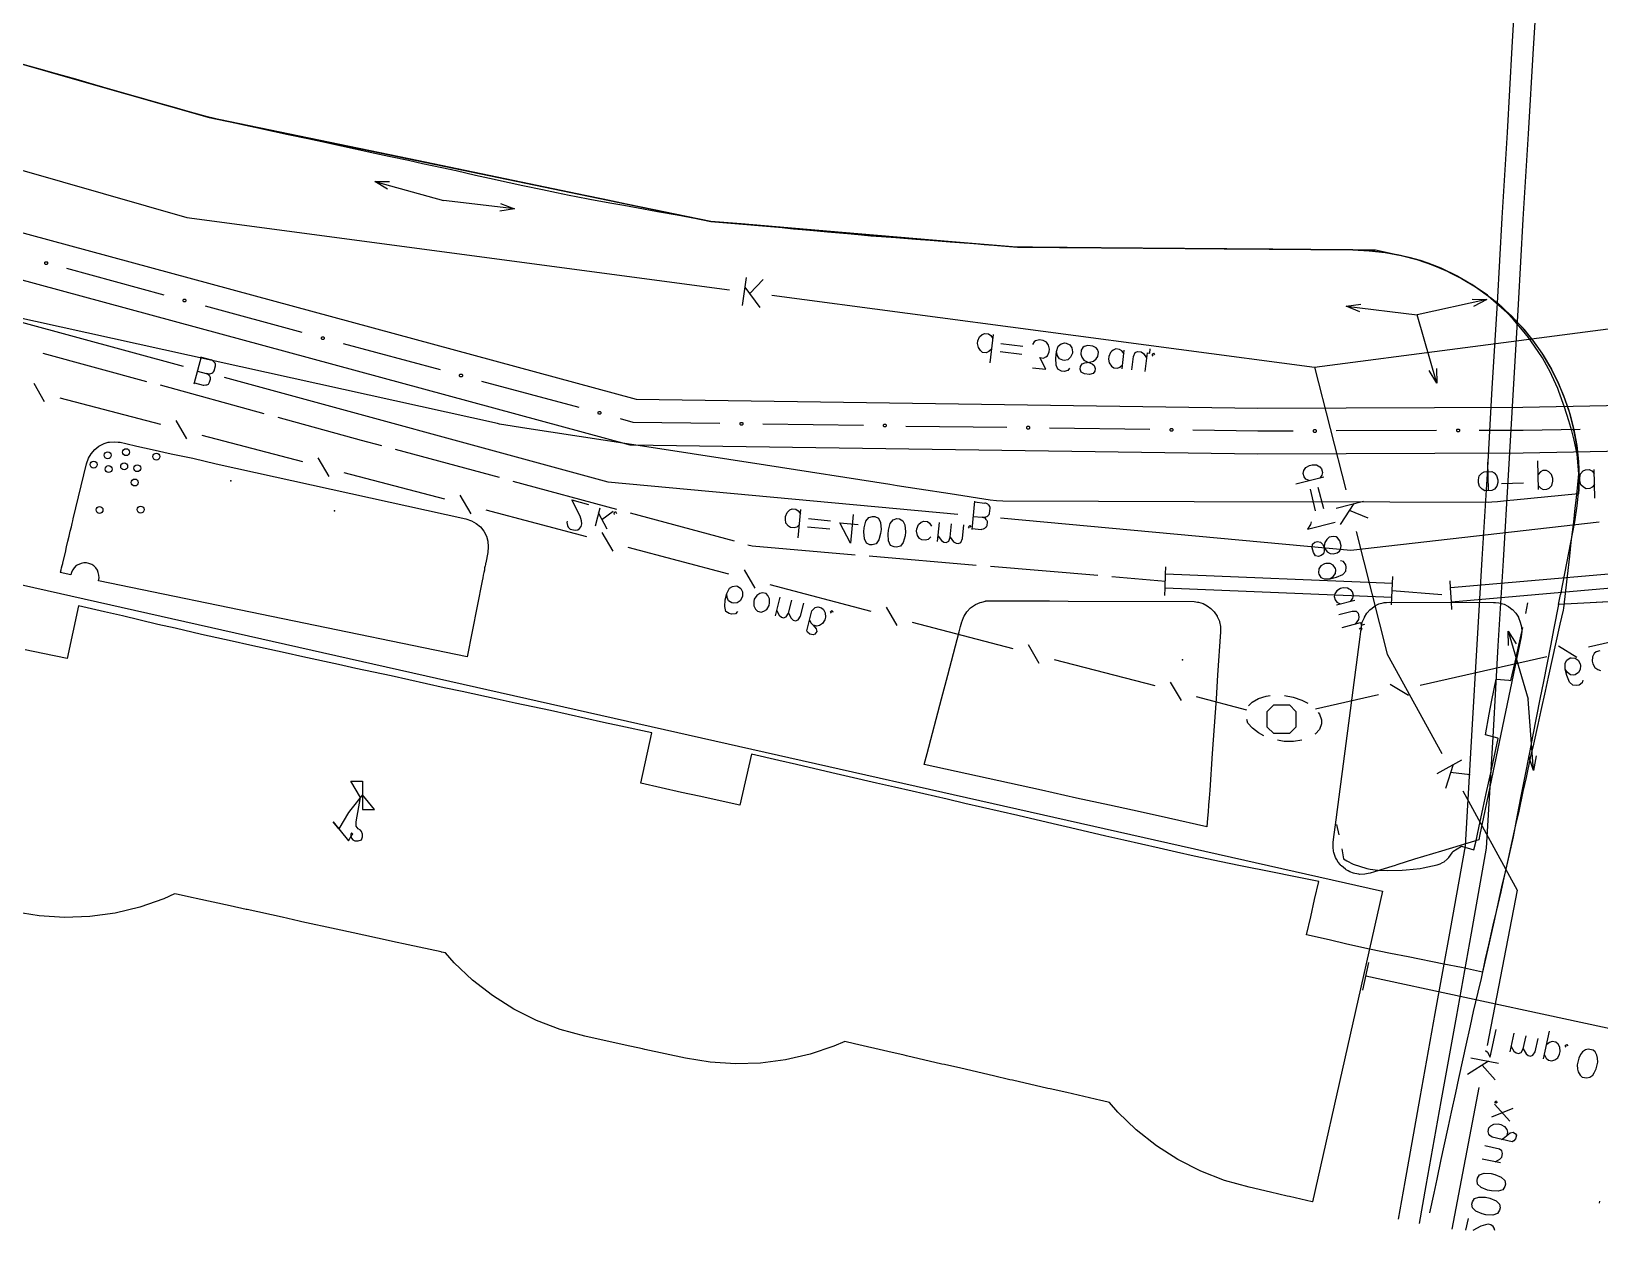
# Model space of a CAD drawing. Header units: metres. Extents: x 120 to 577, y 4 to 268.
# Drawn here: x 348.9 to 439.7, y 143.5 to 212.9 of the extents above; entities that cross this region are included whole.
import ezdxf

# ---------------------------------------------------------------- set-up
doc = ezdxf.new("R2010")
doc.units = ezdxf.units.M
for name, color, linetype in [('BOUNDARY', 7, 'Continuous'), ('BUILDING', 7, 'Continuous'), ('CURB', 7, 'Continuous'), ('ELECTR_CABLE', 7, 'Continuous'), ('ELECTR_CABLE_COMM', 7, 'Continuous'), ('GRASS', 7, 'Continuous'), ('HEAT', 7, 'Continuous'), ('OVERHEAD_POWER_LINE', 7, 'Continuous'), ('ROAD', 7, 'Continuous'), ('SEWER', 7, 'Continuous'), ('WATER_PIPELINE', 7, 'Continuous')]:
    doc.layers.add(name, color=color, linetype=linetype)

# ---------------------------------------------------------------- blocks, each defined once
blk = doc.blocks.new('ЗЛАКИ_ОРНАМЕНТАЛЬНЫЕ')
blk.add_circle((0, 0), 0.2)

msp = doc.modelspace()

# ---------------------------------------------------------------- linework, layer by layer
at = {"layer": 'BOUNDARY'}
msp.add_lwpolyline([(440.256, 179.901), (439.209, 179.848), (437.375, 179.743), (437.095, 178.381), (436.903, 177.351), (436.501, 175.29), (436.292, 174.259), (435.89, 172.199), (435.698, 171.168), (435.419, 169.806), (435.174, 168.548), (434.982, 167.535), (434.738, 166.278), (434.318, 164.409), (434.074, 163.396), (433.62, 161.353), (433.393, 160.322), (432.974, 158.454), (431.751, 158.716), (430.721, 158.908), (428.66, 159.327), (427.647, 159.537), (426.424, 159.781), (425.114, 160.078), (424.084, 160.322), (422.774, 160.619), (423.019, 161.65), (423.246, 162.663), (423.49, 163.693), (421.936, 164.008), (420.905, 164.217), (418.862, 164.636), (417.831, 164.846), (416.277, 165.16), (415.247, 165.405), (414.234, 165.632), (412.19, 166.103), (411.16, 166.33), (409.116, 166.802), (408.103, 167.046), (406.06, 167.518), (405.03, 167.745), (402.986, 168.217), (401.973, 168.461), (399.93, 168.933), (398.917, 169.16), (397.869, 169.404), (396.297, 169.771), (395.284, 169.998), (393.241, 170.47), (392.21, 170.714), (390.639, 171.081), (389.957, 168.129), (387.6, 168.636), (386.587, 168.863), (384.229, 169.387), (384.858, 172.303), (383.076, 172.688), (382.063, 172.915), (380.02, 173.369), (378.989, 173.596), (376.946, 174.032), (375.916, 174.259), (373.872, 174.714), (372.842, 174.923), (370.798, 175.377), (369.768, 175.604), (367.724, 176.041), (366.712, 176.268), (364.651, 176.722), (363.638, 176.949), (361.577, 177.386), (360.564, 177.613), (358.782, 177.997), (357.263, 178.364), (356.25, 178.591), (354.207, 179.08), (353.176, 179.324), (351.657, 179.674), (351.011, 176.617), (349.596, 176.914), (348.565, 177.124)], dxfattribs=at)
at = {"layer": 'BUILDING'}
msp.add_lwpolyline([(313.301, 188.784), (427.182, 163.147), (423.13, 145.148), (423.108, 145.152), (421.798, 145.449), (421.651, 145.483), (420.694, 145.71), (419.458, 145.99), (418.031, 146.389), (416.651, 146.926), (415.33, 147.597), (414.081, 148.395), (412.918, 149.312), (411.85, 150.339), (411.372, 150.901), (410.953, 150.995), (410.861, 151.016), (408.89, 151.471), (407.932, 151.682), (407.787, 151.714), (405.744, 152.186), (405.597, 152.221), (404.657, 152.447), (402.76, 152.885), (401.802, 153.096), (401.657, 153.129), (399.613, 153.601), (399.467, 153.635), (398.527, 153.862), (396.603, 154.306), (396.033, 154.434), (395.406, 154.154), (394.024, 153.691), (392.603, 153.364), (391.157, 153.177), (389.7, 153.131), (388.245, 153.227), (386.807, 153.464), (384.449, 153.97), (384.319, 153.999), (383.319, 154.223), (380.975, 154.744), (379.561, 155.132), (378.192, 155.655), (376.88, 156.31), (375.639, 157.09), (374.479, 157.987), (373.413, 158.994), (372.92, 159.56), (372.688, 159.611), (372.662, 159.617), (370.75, 160.041), (369.852, 160.224), (369.588, 160.28), (367.558, 160.731), (366.587, 160.945), (364.59, 161.372), (364.444, 161.404), (363.457, 161.625), (361.423, 162.073), (361.37, 162.085), (360.443, 162.293), (358.468, 162.711), (358.296, 162.749), (357.342, 162.963), (357.23, 162.987), (356.597, 162.696), (355.207, 162.216), (353.776, 161.874), (352.319, 161.674), (350.85, 161.618), (349.382, 161.706), (347.929, 161.937)], dxfattribs=at)
msp.add_lwpolyline([(367.986, 168.566), (367.428, 169.509), (368.109, 169.509), (368.109, 167.867), (368.807, 167.867), (368.109, 168.723), (368.109, 168.723), (367.428, 167.867), (367.305, 167.693), (366.729, 166.75), (366.415, 167.151), (367.305, 166.051), (367.48, 166.365), (367.55, 166.435), (367.55, 166.435), (367.48, 166.522), (367.48, 166.522), (367.428, 166.435), (367.428, 166.435), (367.428, 166.365), (367.428, 166.365), (367.48, 166.208), (367.48, 166.208), (367.55, 166.121), (367.55, 166.121), (367.672, 166.051), (367.672, 166.051), (367.864, 166.051), (367.864, 166.051), (368.056, 166.121), (368.056, 166.121), (368.109, 166.278), (368.109, 166.278), (368.109, 166.435), (368.109, 166.435), (368.056, 166.592), (368.056, 166.592), (367.986, 166.68), (367.986, 166.68), (367.864, 166.75), (367.864, 166.75), (367.742, 166.907), (367.742, 166.907), (367.742, 167.151)], close=True, dxfattribs=at)
at = {"layer": 'CURB'}
for points in [[(429.917, 144.517), (430.162, 145.652), (430.336, 146.455), (430.581, 147.59), (430.756, 148.394), (431, 149.529), (431.175, 150.332), (431.419, 151.468), (431.594, 152.289), (431.838, 153.424), (432.013, 154.227), (432.275, 155.345), (432.45, 156.166), (432.712, 157.284), (432.904, 158.087), (433.148, 159.222), (433.34, 160.026), (433.585, 161.161), (433.777, 161.964), (434.039, 163.099), (434.214, 163.903), (434.476, 165.038), (434.65, 165.841), (434.895, 166.977), (435.087, 167.78), (435.331, 168.915), (435.506, 169.719), (435.75, 170.854), (435.943, 171.657), (436.187, 172.792), (436.362, 173.596), (436.606, 174.731), (436.798, 175.534), (437.043, 176.67), (437.218, 177.473), (437.462, 178.608), (437.654, 179.412), (437.672, 179.534), (437.672, 179.534), (437.794, 180.564), (437.881, 181.385), (438.021, 182.538), (438.108, 183.359), (438.248, 184.511), (438.335, 185.332), (438.388, 185.769), (438.388, 185.769), (438.475, 186.485), (438.545, 187.306), (438.458, 188.458), (438.283, 189.262), (438.143, 189.803), (438.143, 189.803), (437.969, 190.38), (437.724, 191.166), (437.392, 192.074), (437.392, 192.074), (437.322, 192.248), (436.973, 192.999), (436.903, 193.174), (436.903, 193.174), (436.432, 194.03), (435.978, 194.711), (435.628, 195.217), (435.628, 195.217), (435.279, 195.637), (434.738, 196.265), (434.371, 196.65), (434.371, 196.65), (433.917, 197.069), (433.288, 197.61), (432.537, 198.152), (432.537, 198.152), (432.345, 198.274), (431.629, 198.693), (431.524, 198.763), (431.524, 198.763), (430.581, 199.217), (429.812, 199.514), (429.376, 199.671), (429.376, 199.671), (428.712, 199.846), (427.909, 200.02), (426.773, 200.265), (425.953, 200.265), (424.782, 200.282), (423.962, 200.282), (422.791, 200.3), (421.971, 200.3), (420.818, 200.317), (419.997, 200.317), (418.827, 200.335), (418.006, 200.335), (416.836, 200.352), (416.015, 200.352), (414.862, 200.37), (414.024, 200.37), (412.871, 200.387), (412.051, 200.387), (410.88, 200.404), (410.06, 200.404), (408.907, 200.422), (408.069, 200.422), (406.916, 200.439), (406.095, 200.439), (405.99, 200.439), (405.99, 200.439), (404.942, 200.527), (404.104, 200.579), (403.545, 200.632), (403.545, 200.632), (402.951, 200.666), (402.13, 200.736), (400.978, 200.824), (400.157, 200.894), (398.987, 200.981), (398.166, 201.033), (397.555, 201.086), (397.555, 201.086), (397.013, 201.138), (396.192, 201.208), (395.04, 201.313), (394.219, 201.383), (393.573, 201.452), (393.573, 201.452), (393.066, 201.487), (392.245, 201.575), (391.093, 201.679), (390.254, 201.749), (389.102, 201.854), (388.281, 201.924), (387.146, 202.134), (386.325, 202.291), (385.189, 202.483), (384.386, 202.64), (383.233, 202.85), (382.43, 202.989), (381.277, 203.199), (380.474, 203.356), (380.072, 203.426), (380.072, 203.426), (379.339, 203.583), (378.535, 203.758), (377.4, 204.002), (376.597, 204.177), (375.461, 204.421), (374.658, 204.596), (373.523, 204.858), (372.702, 205.033), (371.584, 205.277), (370.763, 205.452), (369.628, 205.696), (368.825, 205.871), (367.69, 206.116), (366.886, 206.29), (365.751, 206.535), (364.948, 206.709), (363.812, 206.954), (363.009, 207.128), (361.874, 207.373), (361.07, 207.548), (359.935, 207.792), (359.132, 207.984), (358.014, 208.299), (357.228, 208.526), (356.11, 208.84), (355.307, 209.067), (354.189, 209.381), (353.403, 209.609), (352.286, 209.94), (351.5, 210.167), (350.382, 210.482), (349.578, 210.709), (348.461, 211.023)], [(435.471, 179.22), (435.593, 179.831)], [(424.817, 165.597), (424.922, 165.02), (424.922, 165.02), (425.114, 164.898), (425.114, 164.898), (425.481, 164.706), (426.267, 164.444), (426.459, 164.409), (426.459, 164.409), (426.913, 164.357), (426.913, 164.357), (427.49, 164.339), (428.31, 164.357), (428.537, 164.374), (428.537, 164.374), (429.358, 164.462), (429.358, 164.462), (429.533, 164.497), (430.336, 164.671), (430.511, 164.724), (430.511, 164.724), (430.651, 164.793), (430.651, 164.793), (430.738, 164.846), (430.738, 164.846), (430.913, 164.986), (430.913, 164.986), (431.017, 165.09), (431.017, 165.09), (431.21, 165.352), (431.21, 165.352), (431.245, 165.44), (431.751, 165.737), (432.467, 165.527), (432.467, 165.527), (432.572, 165.981), (432.747, 166.802), (433.008, 167.99), (433.183, 168.793), (433.445, 169.998), (433.62, 170.801), (433.882, 171.989), (433.882, 171.989), (433.864, 172.006), (433.131, 172.199), (433.358, 173.386), (433.515, 174.207), (433.759, 175.412), (434.493, 175.36), (434.615, 175.342), (434.615, 175.342), (434.86, 176.408), (435.034, 177.211), (435.296, 178.416)], [(424.521, 166.994), (424.643, 166.4)], [(439.75, 145.18), (439.725, 145.063)]]:
    msp.add_lwpolyline(points, dxfattribs=at)
at = {"layer": 'ELECTR_CABLE'}
for points in [[(428.097, 144.138), (428.485, 146.298), (429.358, 151.188), (430.232, 156.061), (431.105, 160.916), (431.978, 165.771), (432.362, 172.478), (432.659, 177.421), (432.956, 182.363), (433.253, 187.306), (433.532, 192.266), (433.829, 197.191), (434.109, 202.134), (434.406, 207.076), (434.685, 212.019), (434.982, 216.961), (435.261, 221.886), (435.296, 225.135), (435.314, 230.077), (435.331, 235.02), (435.349, 239.98), (435.353, 240.614)], [(429.315, 143.897), (429.708, 146.088), (430.581, 150.961), (431.454, 155.834), (432.327, 160.707), (433.201, 165.632), (433.602, 172.408), (433.882, 177.351), (434.179, 182.293), (434.476, 187.236), (434.755, 192.196), (435.052, 197.121), (435.331, 202.064), (435.628, 207.006), (435.925, 211.949), (436.222, 216.891), (436.501, 221.851), (436.536, 225.117), (436.536, 230.077), (436.571, 235.02), (436.589, 239.98), (436.593, 240.505)], [(349.596, 194.309), (355.604, 192.668)], [(356.39, 192.458), (362.398, 190.799)], [(363.201, 190.589), (368.039, 189.262), (368.039, 189.262), (369.209, 188.947)], [(369.995, 188.738), (376.02, 187.114)], [(376.806, 186.887), (382.814, 185.262)], [(379.967, 184.564), (379.95, 184.494), (379.95, 184.494), (379.985, 184.319), (379.985, 184.319), (380.02, 184.232), (380.02, 184.232), (380.142, 184.11), (380.142, 184.11), (380.422, 184.04), (380.422, 184.04), (380.579, 184.075), (380.579, 184.075), (380.666, 184.145), (380.666, 184.145), (380.771, 184.267), (380.771, 184.267), (380.806, 184.424), (380.806, 184.424), (380.788, 184.599), (380.788, 184.599), (380.718, 184.861), (380.718, 184.861), (380.229, 185.804), (380.229, 185.804), (381.19, 185.542)], [(381.592, 184.302), (381.871, 185.35)], [(382.273, 184.11), (381.784, 185.053)], [(381.976, 184.669), (382.622, 185.158)], [(382.709, 184.965), (382.674, 185.053), (382.674, 185.053), (382.762, 185.123), (382.762, 185.123), (382.814, 185.018)], [(383.618, 185.053), (389.626, 183.429)], [(390.429, 183.202), (390.673, 183.149), (390.673, 183.149), (396.629, 182.625)], [(397.45, 182.555), (403.65, 182.031)], [(404.471, 181.961), (410.688, 181.438)], [(414.565, 180.267), (414.583, 180.687), (414.583, 180.687), (414.618, 181.507), (414.618, 181.507), (414.635, 181.927)], [(450.962, 182.538), (444.955, 181.909), (444.955, 181.909), (431.122, 180.704)], [(451.05, 181.717), (445.042, 181.088), (445.042, 181.088), (431.175, 179.883)], [(411.509, 181.368), (414.6, 181.088)], [(427.752, 180.966), (414.618, 181.507)], [(427.699, 179.726), (427.717, 180.145), (427.717, 180.145), (427.752, 180.966), (427.752, 180.966), (427.769, 181.368)], [(431.192, 179.464), (431.175, 179.883), (431.175, 179.883), (431.122, 180.704), (431.122, 180.704), (431.087, 181.106)], [(427.717, 180.145), (414.583, 180.687)], [(427.734, 180.547), (430.616, 180.32)]]:
    msp.add_lwpolyline(points, dxfattribs=at)
at = {"layer": 'ELECTR_CABLE_COMM'}
for points in [[(349.072, 192.563), (349.683, 191.497)], [(350.574, 191.724), (356.407, 190.187)], [(357.298, 190.397), (357.909, 189.332)], [(358.8, 189.559), (364.633, 188.022)], [(365.524, 188.231), (366.153, 187.166)], [(367.026, 187.393), (372.859, 185.856)], [(373.75, 186.083), (374.379, 185)], [(375.252, 185.227), (381.085, 183.691)], [(381.976, 183.918), (382.605, 182.835)], [(383.478, 183.062), (389.311, 181.525)], [(390.202, 181.752), (390.831, 180.687)], [(389.818, 179.342), (389.713, 179.202), (389.713, 179.202), (389.486, 179.185), (389.486, 179.185), (389.346, 179.22), (389.346, 179.22), (389.154, 179.342), (389.154, 179.342), (389.084, 179.621), (389.084, 179.621), (389.119, 180.005), (389.119, 180.005), (389.206, 180.39), (389.206, 180.39), (389.364, 180.687), (389.364, 180.687), (389.538, 180.791), (389.538, 180.791), (389.748, 180.826), (389.748, 180.826), (389.818, 180.809), (389.818, 180.809), (390.01, 180.669), (390.01, 180.669), (390.115, 180.477), (390.115, 180.477), (390.115, 180.232), (390.115, 180.232), (390.097, 180.163), (390.097, 180.163), (389.975, 179.953), (389.975, 179.953), (389.8, 179.831), (389.8, 179.831), (389.573, 179.813), (389.573, 179.813), (389.503, 179.831), (389.503, 179.831), (389.311, 179.953), (389.311, 179.953), (389.224, 180.145), (389.224, 180.145), (389.206, 180.39)], [(391.704, 180.896), (397.537, 179.359)], [(390.988, 179.359), (391.197, 179.307), (391.197, 179.307), (391.355, 179.359), (391.355, 179.359), (391.529, 179.464), (391.529, 179.464), (391.651, 179.691), (391.651, 179.691), (391.686, 179.831), (391.686, 179.831), (391.686, 180.075), (391.686, 180.075), (391.582, 180.267), (391.582, 180.267), (391.477, 180.372), (391.477, 180.372), (391.267, 180.425), (391.267, 180.425), (391.11, 180.39), (391.11, 180.39), (390.935, 180.267), (390.935, 180.267), (390.796, 180.058), (390.796, 180.058), (390.761, 179.918), (390.761, 179.918), (390.778, 179.674), (390.778, 179.674), (390.866, 179.481), (390.866, 179.481), (390.988, 179.359)], [(392.018, 179.097), (392.298, 180.163)], [(392.088, 179.412), (392.245, 179.132), (392.245, 179.132), (392.368, 179.01), (392.368, 179.01), (392.49, 178.975), (392.49, 178.975), (392.647, 179.027), (392.647, 179.027), (392.787, 179.237), (392.787, 179.237), (392.979, 179.988)], [(392.787, 179.237), (392.926, 178.958), (392.926, 178.958), (393.049, 178.835), (393.049, 178.835), (393.188, 178.8), (393.188, 178.8), (393.346, 178.853), (393.346, 178.853), (393.468, 179.062), (393.468, 179.062), (393.66, 179.813)], [(393.992, 178.835), (394.097, 178.661), (394.097, 178.661), (394.201, 178.538), (394.201, 178.538), (394.376, 178.329), (394.376, 178.329), (394.411, 178.172), (394.411, 178.172), (394.306, 178.032), (394.306, 178.032), (394.201, 177.979), (394.201, 177.979), (394.009, 178.032), (394.009, 178.032), (393.887, 178.137), (393.887, 178.137), (393.835, 178.224), (393.835, 178.224), (394.132, 179.377), (394.132, 179.377), (394.236, 179.499), (394.236, 179.499), (394.324, 179.569), (394.324, 179.569), (394.481, 179.604), (394.481, 179.604), (394.69, 179.551), (394.69, 179.551), (394.813, 179.447), (394.813, 179.447), (394.9, 179.254), (394.9, 179.254), (394.917, 179.01), (394.917, 179.01), (394.883, 178.853), (394.883, 178.853), (394.743, 178.643), (394.743, 178.643), (394.568, 178.521), (394.568, 178.521), (394.411, 178.486), (394.411, 178.486), (394.201, 178.538)], [(395.267, 179.237), (395.214, 179.342), (395.214, 179.342), (395.302, 179.394), (395.302, 179.394), (395.354, 179.307)], [(398.428, 179.586), (399.057, 178.521)], [(439.104, 177.298), (445.216, 178.678), (445.216, 178.678), (446.422, 178.958)], [(399.93, 178.73), (405.763, 177.194)], [(406.654, 177.421), (407.283, 176.355)], [(437.375, 177.351), (438.423, 176.687)], [(408.156, 176.565), (413.989, 175.045)], [(429.358, 175.08), (436.694, 176.739)], [(438.772, 175.36), (438.737, 175.203), (438.737, 175.203), (438.562, 175.063), (438.562, 175.063), (438.423, 175.045), (438.423, 175.045), (438.196, 175.063), (438.196, 175.063), (438.003, 175.255), (438.003, 175.255), (437.846, 175.622), (437.846, 175.622), (437.759, 176.006), (437.759, 176.006), (437.759, 176.338), (437.759, 176.338), (437.846, 176.512), (437.846, 176.512), (438.038, 176.652), (438.038, 176.652), (438.108, 176.652), (438.108, 176.652), (438.335, 176.635), (438.335, 176.635), (438.51, 176.512), (438.51, 176.512), (438.632, 176.303), (438.632, 176.303), (438.65, 176.216), (438.65, 176.216), (438.632, 175.971), (438.632, 175.971), (438.527, 175.796), (438.527, 175.796), (438.335, 175.674), (438.335, 175.674), (438.265, 175.657), (438.265, 175.657), (438.056, 175.674), (438.056, 175.674), (437.881, 175.796), (437.881, 175.796), (437.759, 176.006)], [(439.767, 177.054), (439.558, 177.001), (439.558, 177.001), (439.436, 176.897), (439.436, 176.897), (439.331, 176.705), (439.331, 176.705), (439.313, 176.46), (439.313, 176.46), (439.348, 176.303), (439.348, 176.303), (439.47, 176.093), (439.47, 176.093), (439.645, 175.971), (439.645, 175.971), (439.802, 175.919)], [(414.88, 175.255), (415.509, 174.19)], [(416.382, 174.417), (419.299, 173.648)], [(419.421, 173.875), (419.63, 174.085), (419.63, 174.085), (419.997, 174.294), (419.997, 174.294), (420.434, 174.434), (420.434, 174.434), (420.678, 174.469)], [(421.499, 174.469), (422.006, 174.382), (422.006, 174.382), (422.512, 174.207), (422.512, 174.207), (422.844, 174.032)], [(423.298, 173.701), (426.948, 174.539)], [(427.629, 175.133), (428.677, 174.487)], [(422.163, 173.098), (422.163, 172.64), (421.791, 172.268), (421.333, 172.268), (421.333, 172.268), (420.875, 172.268), (420.504, 172.64), (420.504, 173.098), (420.504, 173.098), (420.504, 173.556), (420.875, 173.928), (421.333, 173.928), (421.333, 173.928), (421.791, 173.928), (422.163, 173.556), (422.163, 173.098)], [(423.455, 173.491), (423.525, 173.386), (423.525, 173.386), (423.647, 173.072), (423.647, 173.072), (423.647, 172.827)], [(420.311, 172.146), (419.997, 172.303), (419.997, 172.303), (419.648, 172.583), (419.648, 172.583), (419.386, 172.88), (419.386, 172.88), (419.316, 173.089)], [(423.647, 172.827), (423.525, 172.513), (423.525, 172.513), (423.298, 172.251), (423.298, 172.251), (423.263, 172.234)], [(421.097, 171.902), (421.482, 171.832), (421.482, 171.832), (422.023, 171.832), (422.023, 171.832), (422.512, 171.902)], [(426.04, 157.406), (426.389, 159.013)], [(443.418, 154.507), (426.215, 158.209)], [(433.131, 153.913), (433.253, 153.808), (433.253, 153.808), (433.41, 153.529), (433.41, 153.529), (433.759, 155.135)], [(434.563, 153.843), (434.807, 154.908)], [(434.633, 154.14), (434.79, 153.878), (434.79, 153.878), (434.912, 153.773), (434.912, 153.773), (435.052, 153.738), (435.052, 153.738), (435.209, 153.791), (435.209, 153.791), (435.331, 154), (435.331, 154), (435.489, 154.769)], [(435.331, 154), (435.489, 153.721), (435.489, 153.721), (435.611, 153.616), (435.611, 153.616), (435.75, 153.581), (435.75, 153.581), (435.89, 153.633), (435.89, 153.633), (436.012, 153.843), (436.012, 153.843), (436.187, 154.611)], [(436.501, 153.424), (436.851, 155.031)], [(436.554, 153.651), (436.659, 153.476), (436.659, 153.476), (436.781, 153.354), (436.781, 153.354), (436.991, 153.319), (436.991, 153.319), (437.148, 153.371), (437.148, 153.371), (437.322, 153.494), (437.322, 153.494), (437.427, 153.703), (437.427, 153.703), (437.462, 153.86), (437.462, 153.86), (437.445, 154.105), (437.445, 154.105), (437.34, 154.28), (437.34, 154.28), (437.218, 154.402), (437.218, 154.402), (437.008, 154.437), (437.008, 154.437), (436.851, 154.384), (436.851, 154.384), (436.694, 154.262)], [(437.811, 154.105), (437.759, 154.192), (437.759, 154.192), (437.846, 154.262), (437.846, 154.262), (437.899, 154.175)], [(438.737, 152.376), (439.016, 152.323), (439.016, 152.323), (439.174, 152.358), (439.174, 152.358), (439.348, 152.481), (439.348, 152.481), (439.436, 152.62), (439.436, 152.62), (439.558, 152.847), (439.558, 152.847), (439.645, 153.232), (439.645, 153.232), (439.628, 153.476), (439.628, 153.476), (439.593, 153.633), (439.593, 153.633), (439.488, 153.825), (439.488, 153.825), (439.366, 153.93), (439.366, 153.93), (439.086, 153.983), (439.086, 153.983), (438.929, 153.948), (438.929, 153.948), (438.754, 153.825), (438.754, 153.825), (438.65, 153.686), (438.65, 153.686), (438.545, 153.459), (438.545, 153.459), (438.458, 153.074), (438.458, 153.074), (438.475, 152.83), (438.475, 152.83), (438.51, 152.673), (438.51, 152.673), (438.615, 152.481), (438.615, 152.481), (438.737, 152.376)]]:
    msp.add_lwpolyline(points, dxfattribs=at)
at = {"layer": 'GRASS'}
msp.add_lwpolyline([(345.562, 211.844), (352.111, 209.975), (359.219, 207.949), (380.177, 203.601), (388.281, 201.924), (403.283, 200.666), (406.043, 200.439), (425.464, 200.282), (426.407, 200.23), (427.332, 200.125), (428.258, 199.95), (429.166, 199.723), (430.057, 199.409), (430.913, 199.042), (431.751, 198.623), (432.554, 198.152), (433.323, 197.61), (434.039, 197.016), (434.72, 196.37), (435.366, 195.689), (435.943, 194.955), (436.484, 194.187), (436.956, 193.384), (437.375, 192.545), (437.724, 191.672), (438.021, 190.781), (438.265, 189.873), (438.423, 188.947), (438.527, 188.022), (438.562, 187.079), (438.545, 186.694), (438.545, 186.625), (438.545, 186.433), (438.527, 186.153), (434.79, 185.786), (434.336, 185.751), (434.179, 185.734), (433.829, 185.699), (433.498, 185.664), (433.323, 185.647), (427.594, 185.664), (416.277, 185.699), (405.187, 185.734), (404.82, 185.751), (404.453, 185.786), (402.13, 186.153), (400.349, 186.433), (399.074, 186.625), (398.637, 186.694), (391.442, 187.812), (385.085, 188.79), (377.627, 189.943), (376.038, 190.187), (375.933, 190.222), (341.719, 197.785)], dxfattribs=at)
for points in [[(352.844, 181.438), (352.809, 181.595), (352.757, 181.734), (352.67, 181.874), (352.547, 181.979), (352.425, 182.066), (352.268, 182.119), (352.128, 182.154), (351.971, 182.154), (351.814, 182.119), (351.674, 182.066), (351.534, 181.996), (351.412, 181.874), (351.325, 181.752), (351.255, 181.612), (351.255, 181.595), (351.22, 181.472), (350.609, 181.595), (350.626, 181.612), (350.661, 181.752), (350.679, 181.874), (350.714, 181.996), (350.731, 182.066), (350.749, 182.119), (350.749, 182.154), (350.906, 182.765), (350.976, 183.079), (351.045, 183.411), (351.115, 183.708), (351.185, 183.987), (351.255, 184.249), (351.29, 184.442), (351.342, 184.599), (351.36, 184.703), (352.128, 187.9), (352.233, 188.214), (352.39, 188.476), (352.6, 188.72), (352.844, 188.913), (353.141, 189.07), (353.386, 189.14), (353.456, 189.14), (353.77, 189.175), (353.962, 189.14), (354.084, 189.14), (354.399, 189.07), (355.045, 188.913), (355.936, 188.72), (357.019, 188.476), (358.276, 188.214), (359.638, 187.9), (374.099, 184.703), (374.414, 184.599), (374.693, 184.442), (374.938, 184.249), (375.13, 183.987), (375.287, 183.708), (375.374, 183.411), (375.392, 183.079), (375.374, 182.765), (375.252, 182.154), (375.234, 182.119), (375.234, 182.066), (375.217, 181.979), (375.182, 181.874), (375.165, 181.734), (375.13, 181.595), (375.095, 181.438), (375.077, 181.28), (375.042, 181.123), (374.169, 176.722), (352.827, 181.123), (352.862, 181.28)], [(401.641, 174.277), (402.008, 175.657), (402.654, 178.154), (402.742, 178.468), (402.812, 178.748), (402.829, 178.783), (402.934, 179.045), (402.951, 179.062), (403.108, 179.324), (403.318, 179.551), (403.597, 179.743), (403.877, 179.866), (403.964, 179.883), (404.191, 179.936), (404.191, 179.953), (407.894, 179.953), (408.977, 179.936), (416.26, 179.918), (416.469, 179.883), (416.522, 179.883), (416.784, 179.796), (417.028, 179.674), (417.238, 179.516), (417.43, 179.324), (417.604, 179.062), (417.604, 179.045), (417.727, 178.783), (417.727, 178.748), (417.797, 178.468), (417.797, 178.154), (417.622, 175.657), (417.535, 174.277), (417.308, 171.116), (417.168, 168.985), (417.133, 168.531), (417.098, 168.112), (417.08, 167.728), (417.046, 167.361), (417.011, 166.872), (414.775, 167.361), (413.151, 167.728), (411.369, 168.112), (409.448, 168.531), (407.422, 168.985), (400.628, 170.47), (400.803, 171.116)], [(424.8, 164.601), (424.765, 164.636), (424.748, 164.671), (424.608, 164.828), (424.521, 164.986), (424.451, 165.09), (424.363, 165.387), (424.346, 165.457), (424.311, 165.684), (424.328, 165.981), (424.381, 166.418), (424.52, 167.411), (424.521, 167.431), (425.883, 177.875), (425.918, 178.172), (425.953, 178.451), (426.005, 178.73), (426.127, 178.992), (426.127, 179.01), (426.267, 179.237), (426.284, 179.254), (426.459, 179.447), (426.477, 179.464), (426.686, 179.621), (426.721, 179.639), (426.931, 179.761), (426.966, 179.778), (427.21, 179.848), (427.28, 179.866), (427.402, 179.866), (427.594, 179.883), (433.602, 179.866), (433.725, 179.866), (433.917, 179.848), (434.144, 179.778), (434.214, 179.761), (434.441, 179.639), (434.476, 179.621), (434.685, 179.464), (434.703, 179.447), (434.877, 179.254), (434.895, 179.237), (435.052, 179.01), (435.052, 178.992), (435.157, 178.73), (435.227, 178.451), (435.244, 178.172), (435.209, 177.875), (433.026, 167.431), (432.816, 166.418), (432.764, 166.121), (430.598, 165.457), (429.026, 164.986), (428.013, 164.671), (427.909, 164.636), (427.088, 164.374), (426.913, 164.322), (426.896, 164.322), (426.704, 164.269), (426.459, 164.182), (426.337, 164.165), (426.162, 164.13), (425.865, 164.112), (425.813, 164.13), (425.568, 164.165), (425.499, 164.182), (425.289, 164.269), (425.184, 164.322), (425.079, 164.374), (425.027, 164.409)]]:
    msp.add_lwpolyline(points, close=True, dxfattribs=at)
at = {"layer": 'HEAT'}
for points in [[(330.07, 206.255), (383.949, 191.637), (383.949, 191.637), (419.962, 191.113), (419.962, 191.113), (435.296, 191.166), (435.296, 191.166), (451.766, 191.497), (451.766, 191.497), (460.952, 191.689), (460.952, 191.689), (478.033, 197.278), (478.033, 197.278), (489.612, 165.946)], [(329.441, 203.688), (383.583, 189), (383.583, 189), (419.962, 188.476), (419.962, 188.476), (435.331, 188.528), (435.331, 188.528), (451.818, 188.86), (451.818, 188.86), (461.407, 189.052), (461.407, 189.052), (476.426, 193.977), (476.426, 193.977), (487.255, 164.706)], [(349.875, 199.522), (349.875, 199.479), (349.84, 199.444), (349.797, 199.444), (349.797, 199.444), (349.753, 199.444), (349.718, 199.479), (349.718, 199.522), (349.718, 199.522), (349.718, 199.566), (349.753, 199.601), (349.797, 199.601), (349.797, 199.601), (349.84, 199.601), (349.875, 199.566), (349.875, 199.522)], [(350.976, 199.217), (356.599, 197.68)], [(357.874, 197.357), (357.874, 197.313), (357.839, 197.278), (357.796, 197.278), (357.796, 197.278), (357.752, 197.278), (357.717, 197.313), (357.717, 197.357), (357.717, 197.357), (357.717, 197.4), (357.752, 197.435), (357.796, 197.435), (357.796, 197.435), (357.839, 197.435), (357.874, 197.4), (357.874, 197.357)], [(358.992, 197.034), (364.598, 195.514)], [(365.891, 195.174), (365.891, 195.13), (365.855, 195.095), (365.812, 195.095), (365.812, 195.095), (365.769, 195.095), (365.733, 195.13), (365.733, 195.174), (365.733, 195.174), (365.733, 195.217), (365.769, 195.252), (365.812, 195.252), (365.812, 195.252), (365.855, 195.252), (365.891, 195.217), (365.891, 195.174)], [(366.991, 194.868), (372.615, 193.349)], [(373.89, 193.008), (373.89, 192.965), (373.854, 192.929), (373.811, 192.929), (373.811, 192.929), (373.768, 192.929), (373.732, 192.965), (373.732, 193.008), (373.732, 193.008), (373.732, 193.051), (373.768, 193.087), (373.811, 193.087), (373.811, 193.087), (373.854, 193.087), (373.89, 193.051), (373.89, 193.008)], [(375.007, 192.685), (380.631, 191.166)], [(381.906, 190.842), (381.906, 190.799), (381.871, 190.764), (381.827, 190.764), (381.827, 190.764), (381.784, 190.764), (381.749, 190.799), (381.749, 190.842), (381.749, 190.842), (381.749, 190.886), (381.784, 190.921), (381.827, 190.921), (381.827, 190.921), (381.871, 190.921), (381.906, 190.886), (381.906, 190.842)], [(383.024, 190.519), (383.757, 190.31), (383.757, 190.31), (388.805, 190.24)], [(390.132, 190.214), (390.132, 190.17), (390.097, 190.135), (390.053, 190.135), (390.053, 190.135), (390.01, 190.135), (389.975, 190.17), (389.975, 190.214), (389.975, 190.214), (389.975, 190.257), (390.01, 190.292), (390.053, 190.292), (390.053, 190.292), (390.097, 190.292), (390.132, 190.257), (390.132, 190.214)], [(391.285, 190.205), (397.118, 190.135)], [(398.428, 190.109), (398.428, 190.065), (398.393, 190.03), (398.349, 190.03), (398.349, 190.03), (398.306, 190.03), (398.271, 190.065), (398.271, 190.109), (398.271, 190.109), (398.271, 190.152), (398.306, 190.187), (398.349, 190.187), (398.349, 190.187), (398.393, 190.187), (398.428, 190.152), (398.428, 190.109)], [(399.581, 190.083), (405.414, 190.013)], [(406.741, 189.987), (406.741, 189.943), (406.706, 189.908), (406.663, 189.908), (406.663, 189.908), (406.619, 189.908), (406.584, 189.943), (406.584, 189.987), (406.584, 189.987), (406.584, 190.03), (406.619, 190.065), (406.663, 190.065), (406.663, 190.065), (406.706, 190.065), (406.741, 190.03), (406.741, 189.987)], [(407.894, 189.978), (413.71, 189.891)], [(415.037, 189.864), (415.037, 189.821), (415.002, 189.786), (414.958, 189.786), (414.958, 189.786), (414.915, 189.786), (414.88, 189.821), (414.88, 189.864), (414.88, 189.864), (414.88, 189.908), (414.915, 189.943), (414.958, 189.943), (414.958, 189.943), (415.002, 189.943), (415.037, 189.908), (415.037, 189.864)], [(416.19, 189.856), (419.962, 189.803), (419.962, 189.803), (422.006, 189.803)], [(423.333, 189.795), (423.333, 189.751), (423.298, 189.716), (423.254, 189.716), (423.254, 189.716), (423.211, 189.716), (423.176, 189.751), (423.176, 189.795), (423.176, 189.795), (423.176, 189.838), (423.211, 189.873), (423.254, 189.873), (423.254, 189.873), (423.298, 189.873), (423.333, 189.838), (423.333, 189.795)], [(424.486, 189.821), (430.301, 189.838)], [(431.629, 189.829), (431.629, 189.786), (431.594, 189.751), (431.55, 189.751), (431.55, 189.751), (431.507, 189.751), (431.472, 189.786), (431.472, 189.829), (431.472, 189.829), (431.472, 189.873), (431.507, 189.908), (431.55, 189.908), (431.55, 189.908), (431.594, 189.908), (431.629, 189.873), (431.629, 189.829)], [(432.781, 189.838), (435.314, 189.838), (435.314, 189.838), (438.615, 189.908)], [(436.205, 186.398), (436.17, 188.057)], [(433.515, 186.345), (433.096, 186.328), (433.096, 186.328), (432.939, 186.415), (432.939, 186.415), (432.799, 186.572), (432.799, 186.572), (432.729, 186.799), (432.729, 186.799), (432.729, 186.956), (432.729, 186.956), (432.781, 187.201), (432.781, 187.201), (432.921, 187.358), (432.921, 187.358), (433.061, 187.428), (433.061, 187.428), (433.498, 187.446), (433.498, 187.446), (433.637, 187.376), (433.637, 187.376), (433.777, 187.218), (433.777, 187.218), (433.847, 186.974), (433.847, 186.974), (433.864, 186.817), (433.864, 186.817), (433.794, 186.59), (433.794, 186.59), (433.655, 186.433), (433.655, 186.433), (433.515, 186.345)], [(433.305, 186.345), (433.27, 187.987)], [(436.187, 186.642), (436.344, 186.485), (436.344, 186.485), (436.484, 186.398), (436.484, 186.398), (436.694, 186.415), (436.694, 186.415), (436.833, 186.485), (436.833, 186.485), (436.973, 186.642), (436.973, 186.642), (437.043, 186.887), (437.043, 186.887), (437.043, 187.044), (437.043, 187.044), (436.956, 187.271), (436.956, 187.271), (436.816, 187.428), (436.816, 187.428), (436.676, 187.515), (436.676, 187.515), (436.467, 187.498), (436.467, 187.498), (436.327, 187.428), (436.327, 187.428), (436.187, 187.271)], [(439.453, 186.694), (439.313, 186.537), (439.313, 186.537), (439.174, 186.467), (439.174, 186.467), (438.964, 186.45), (438.964, 186.45), (438.807, 186.537), (438.807, 186.537), (438.667, 186.677), (438.667, 186.677), (438.597, 186.922), (438.597, 186.922), (438.597, 187.079), (438.597, 187.079), (438.65, 187.306), (438.65, 187.306), (438.789, 187.48), (438.789, 187.48), (438.929, 187.55), (438.929, 187.55), (439.139, 187.568), (439.139, 187.568), (439.296, 187.48), (439.296, 187.48), (439.436, 187.323)], [(439.47, 185.909), (439.436, 187.568)], [(434.074, 186.747), (435.349, 186.782)]]:
    msp.add_lwpolyline(points, dxfattribs=at)
at = {"layer": 'OVERHEAD_POWER_LINE'}
for points in [[(369.558, 203.81), (368.825, 204.247), (368.825, 204.247), (372.807, 203.146)], [(368.825, 204.247), (369.681, 204.247)], [(376.108, 202.972), (376.911, 202.657), (376.911, 202.657), (372.807, 203.146)], [(376.911, 202.657), (376.055, 202.535)], [(425.079, 197.016), (425.918, 197.139)], [(432.362, 197.435), (433.218, 197.401), (433.218, 197.401), (429.184, 196.527)], [(433.218, 197.401), (432.45, 196.999)], [(425.865, 196.702), (425.079, 197.016), (425.079, 197.016), (429.184, 196.527)], [(430.301, 193.419), (430.319, 192.563), (430.319, 192.563), (429.184, 196.527)], [(430.319, 192.563), (429.882, 193.296)], [(434.476, 177.368), (434.458, 178.207), (434.458, 178.207), (435.611, 174.259)], [(434.458, 178.207), (434.912, 177.473)], [(436.082, 170.976), (435.925, 170.138), (435.925, 170.138), (435.611, 174.259)], [(435.925, 170.138), (435.646, 170.941)]]:
    msp.add_lwpolyline(points, dxfattribs=at)
at = {"layer": 'ROAD'}
msp.add_lwpolyline([(448.36, 180.32), (437.375, 179.743), (437.48, 180.32), (437.497, 180.337), (438.318, 184.529), (438.458, 185.454), (438.545, 186.38), (438.562, 187.306), (438.51, 188.231), (438.388, 189.14), (438.213, 190.048), (437.986, 190.956), (437.672, 191.829), (437.305, 192.685), (436.886, 193.506), (436.414, 194.292), (435.873, 195.06), (435.296, 195.776), (435.052, 196.021), (434.65, 196.457), (434.301, 196.772), (433.969, 197.086), (433.428, 197.505), (433.253, 197.662), (432.485, 198.186), (432.432, 198.221), (431.681, 198.658), (431.192, 198.902), (430.86, 199.077), (430.005, 199.426), (429.62, 199.566), (429.131, 199.723), (428.223, 199.968), (427.315, 200.125), (426.913, 200.177), (426.389, 200.23), (425.464, 200.282), (405.99, 200.439), (402.253, 200.754), (395.878, 201.295), (390.045, 201.784), (388.281, 201.924), (386.866, 202.221), (384.997, 202.605), (383.391, 202.937), (382.046, 203.216), (380.998, 203.443), (370.816, 205.557), (359.219, 207.949), (320.517, 218.987)], dxfattribs=at)
at = {"layer": 'SEWER'}
for points in [[(331.467, 209.748), (357.927, 202.151)], [(357.927, 202.151), (389.364, 197.977)], [(390.115, 197.069), (390.342, 198.693)], [(390.254, 198.117), (391.11, 196.946)], [(390.534, 197.75), (391.32, 198.571)], [(391.809, 197.662), (423.246, 193.488)], [(423.246, 193.488), (456.359, 197.82)], [(404.541, 194.536), (404.383, 194.397), (404.383, 194.397), (404.226, 194.327), (404.226, 194.327), (404.017, 194.344), (404.017, 194.344), (403.894, 194.449), (403.894, 194.449), (403.772, 194.624), (403.772, 194.624), (403.72, 194.868), (403.72, 194.868), (403.737, 195.025), (403.737, 195.025), (403.842, 195.252), (403.842, 195.252), (403.999, 195.375), (403.999, 195.375), (404.156, 195.444), (404.156, 195.444), (404.366, 195.427), (404.366, 195.427), (404.488, 195.322), (404.488, 195.322), (404.61, 195.148)], [(404.453, 193.75), (404.645, 195.392)], [(405.03, 194.397), (406.287, 194.239)], [(405.082, 194.868), (406.34, 194.711)], [(406.916, 193.453), (407.684, 193.366), (407.684, 193.366), (407.335, 194.047), (407.335, 194.047), (407.545, 194.012), (407.545, 194.012), (407.684, 194.082), (407.684, 194.082), (407.772, 194.152), (407.772, 194.152), (407.876, 194.379), (407.876, 194.379), (407.894, 194.536), (407.894, 194.536), (407.842, 194.763), (407.842, 194.763), (407.719, 194.938), (407.719, 194.938), (407.527, 195.043), (407.527, 195.043), (407.318, 195.078), (407.318, 195.078), (407.09, 195.025), (407.09, 195.025), (407.003, 194.955), (407.003, 194.955), (406.916, 194.798)], [(409.047, 193.436), (408.959, 193.296), (408.959, 193.296), (408.732, 193.244), (408.732, 193.244), (408.592, 193.261), (408.592, 193.261), (408.383, 193.366), (408.383, 193.366), (408.278, 193.611), (408.278, 193.611), (408.261, 194.012), (408.261, 194.012), (408.296, 194.397), (408.296, 194.397), (408.4, 194.711), (408.4, 194.711), (408.558, 194.851), (408.558, 194.851), (408.785, 194.903), (408.785, 194.903), (408.854, 194.886), (408.854, 194.886), (409.064, 194.781), (409.064, 194.781), (409.186, 194.606), (409.186, 194.606), (409.221, 194.379), (409.221, 194.379), (409.221, 194.292), (409.221, 194.292), (409.116, 194.065), (409.116, 194.065), (408.959, 193.925), (408.959, 193.925), (408.732, 193.873), (408.732, 193.873), (408.662, 193.89), (408.662, 193.89), (408.47, 193.977), (408.47, 193.977), (408.348, 194.152), (408.348, 194.152), (408.296, 194.397)], [(409.92, 193.104), (409.728, 193.209), (409.728, 193.209), (409.675, 193.366), (409.675, 193.366), (409.693, 193.523), (409.693, 193.523), (409.78, 193.68), (409.78, 193.68), (409.937, 193.733), (409.937, 193.733), (410.217, 193.785), (410.217, 193.785), (410.444, 193.838), (410.444, 193.838), (410.601, 193.977), (410.601, 193.977), (410.688, 194.117), (410.688, 194.117), (410.723, 194.362), (410.723, 194.362), (410.671, 194.519), (410.671, 194.519), (410.601, 194.606), (410.601, 194.606), (410.409, 194.711), (410.409, 194.711), (410.112, 194.746), (410.112, 194.746), (409.902, 194.693), (409.902, 194.693), (409.815, 194.624), (409.815, 194.624), (409.728, 194.466), (409.728, 194.466), (409.71, 194.239), (409.71, 194.239), (409.763, 194.065), (409.763, 194.065), (409.885, 193.89), (409.885, 193.89), (410.077, 193.803), (410.077, 193.803), (410.356, 193.68), (410.356, 193.68), (410.479, 193.593), (410.479, 193.593), (410.531, 193.419), (410.531, 193.419), (410.514, 193.261), (410.514, 193.261), (410.426, 193.122), (410.426, 193.122), (410.217, 193.069), (410.217, 193.069), (409.92, 193.104)], [(412.208, 194.257), (412.085, 194.431), (412.085, 194.431), (411.946, 194.519), (411.946, 194.519), (411.736, 194.554), (411.736, 194.554), (411.579, 194.484), (411.579, 194.484), (411.509, 194.414), (411.509, 194.414), (411.422, 194.344), (411.422, 194.344), (411.334, 194.117), (411.334, 194.117), (411.317, 193.96), (411.317, 193.96), (411.352, 193.733), (411.352, 193.733), (411.474, 193.558), (411.474, 193.558), (411.614, 193.453), (411.614, 193.453), (411.823, 193.436), (411.823, 193.436), (411.963, 193.488), (411.963, 193.488), (412.12, 193.628)], [(412.103, 193.401), (412.225, 194.484)], [(412.662, 193.331), (412.749, 194.117), (412.749, 194.117), (412.854, 194.344), (412.854, 194.344), (412.994, 194.397), (412.994, 194.397), (413.203, 194.379), (413.203, 194.379), (413.343, 194.274), (413.343, 194.274), (413.518, 194.03)], [(413.43, 193.244), (413.57, 194.327), (413.57, 194.327), (413.71, 194.309), (413.71, 194.309), (413.727, 194.554)], [(413.902, 194.135), (413.832, 194.222), (413.832, 194.222), (413.919, 194.292), (413.919, 194.292), (413.972, 194.204)], [(423.246, 193.488), (425.044, 186.38)], [(422.163, 186.729), (423.77, 187.131)], [(422.931, 186.922), (422.739, 187.009), (422.739, 187.009), (422.634, 187.131), (422.634, 187.131), (422.582, 187.341), (422.582, 187.341), (422.617, 187.498), (422.617, 187.498), (422.739, 187.673), (422.739, 187.673), (422.949, 187.795), (422.949, 187.795), (423.106, 187.83), (423.106, 187.83), (423.35, 187.83), (423.35, 187.83), (423.542, 187.725), (423.542, 187.725), (423.647, 187.603), (423.647, 187.603), (423.7, 187.393), (423.7, 187.393), (423.665, 187.236), (423.665, 187.236), (423.542, 187.061)], [(422.984, 186.415), (423.28, 185.175)], [(423.438, 186.537), (423.752, 185.297)], [(424.486, 185.332), (426.075, 185.734)], [(425.516, 185.594), (424.73, 184.372)], [(423.053, 184.529), (423.001, 184.372), (423.001, 184.372), (422.826, 184.11), (422.826, 184.11), (424.433, 184.511)], [(425.254, 185.21), (426.319, 184.773)], [(423.106, 183.027), (423.123, 183.236), (423.123, 183.236), (423.263, 183.359), (423.263, 183.359), (423.42, 183.394), (423.42, 183.394), (423.577, 183.359), (423.577, 183.359), (423.7, 183.236), (423.7, 183.236), (423.839, 182.992), (423.839, 182.992), (423.962, 182.8), (423.962, 182.8), (424.154, 182.695), (424.154, 182.695), (424.328, 182.678), (424.328, 182.678), (424.555, 182.73), (424.555, 182.73), (424.695, 182.835), (424.695, 182.835), (424.748, 182.922), (424.748, 182.922), (424.782, 183.149), (424.782, 183.149), (424.713, 183.429), (424.713, 183.429), (424.573, 183.603), (424.573, 183.603), (424.486, 183.656), (424.486, 183.656), (424.311, 183.691), (424.311, 183.691), (424.084, 183.638), (424.084, 183.638), (423.944, 183.516), (423.944, 183.516), (423.839, 183.341), (423.839, 183.341), (423.804, 183.114), (423.804, 183.114), (423.804, 182.835), (423.804, 182.835), (423.752, 182.678), (423.752, 182.678), (423.63, 182.573), (423.63, 182.573), (423.473, 182.52), (423.473, 182.52), (423.298, 182.555), (423.298, 182.555), (423.176, 182.747), (423.176, 182.747), (423.106, 183.027)], [(425.656, 183.97), (427.455, 176.862)], [(424.119, 181.228), (424.328, 181.368), (424.328, 181.368), (424.451, 181.542), (424.451, 181.542), (424.468, 181.752), (424.468, 181.752), (424.451, 181.822), (424.451, 181.822), (424.328, 182.014), (424.328, 182.014), (424.136, 182.119), (424.136, 182.119), (423.892, 182.119), (423.892, 182.119), (423.822, 182.101), (423.822, 182.101), (423.612, 181.979), (423.612, 181.979), (423.49, 181.804), (423.49, 181.804), (423.473, 181.577), (423.473, 181.577), (423.49, 181.507), (423.49, 181.507), (423.612, 181.315), (423.612, 181.315), (423.804, 181.228), (423.804, 181.228), (424.119, 181.228), (424.119, 181.228), (424.503, 181.333), (424.503, 181.333), (424.87, 181.49), (424.87, 181.49), (425.062, 181.682), (425.062, 181.682), (425.079, 181.909), (425.079, 181.909), (425.044, 182.049), (425.044, 182.049), (424.922, 182.241), (424.922, 182.241), (424.748, 182.276)], [(425.341, 179.936), (425.464, 180.11), (425.464, 180.11), (425.499, 180.267), (425.499, 180.267), (425.446, 180.477), (425.446, 180.477), (425.341, 180.599), (425.341, 180.599), (425.237, 180.634), (425.237, 180.634), (425.149, 180.687), (425.149, 180.687), (424.905, 180.704), (424.905, 180.704), (424.748, 180.669), (424.748, 180.669), (424.538, 180.529), (424.538, 180.529), (424.416, 180.355), (424.416, 180.355), (424.381, 180.198), (424.381, 180.198), (424.433, 180.005), (424.433, 180.005), (424.538, 179.883), (424.538, 179.883), (424.73, 179.778)], [(424.503, 179.726), (425.568, 179.988)], [(424.643, 179.167), (425.411, 179.359), (425.411, 179.359), (425.656, 179.359), (425.656, 179.359), (425.761, 179.237), (425.761, 179.237), (425.813, 179.027), (425.813, 179.027), (425.778, 178.87), (425.778, 178.87), (425.586, 178.608)], [(424.835, 178.416), (425.9, 178.696), (425.9, 178.696), (425.935, 178.556), (425.935, 178.556), (426.162, 178.608)], [(425.83, 178.311), (425.9, 178.399), (425.9, 178.399), (425.988, 178.346), (425.988, 178.346), (425.918, 178.259)], [(427.455, 176.862), (430.616, 171.116)], [(430.336, 169.963), (431.768, 170.749)], [(431.262, 170.47), (430.825, 169.09)], [(431.122, 170.033), (432.258, 169.893)], [(431.821, 168.95), (434.982, 163.204)], [(434.982, 163.204), (433.236, 154.192)], [(432.292, 153.494), (433.899, 153.179)], [(433.323, 153.302), (432.1, 152.516)], [(432.939, 153.057), (433.707, 152.219)], [(432.764, 151.765), (431.188, 143.564)], [(434.545, 149.809), (433.655, 150.804)], [(433.829, 150.909), (433.742, 150.856), (433.742, 150.856), (433.672, 150.944), (433.672, 150.944), (433.777, 150.996)], [(434.72, 150.56), (433.48, 150.053)], [(434.074, 148.761), (434.248, 148.865), (434.248, 148.865), (434.371, 148.988), (434.371, 148.988), (434.563, 149.145), (434.563, 149.145), (434.738, 149.18), (434.738, 149.18), (434.877, 149.075), (434.877, 149.075), (434.93, 149.005), (434.93, 149.005), (434.877, 148.796), (434.877, 148.796), (434.772, 148.673), (434.772, 148.673), (434.685, 148.621), (434.685, 148.621), (433.532, 148.883), (433.532, 148.883), (433.393, 148.988), (433.393, 148.988), (433.34, 149.058), (433.34, 149.058), (433.288, 149.215), (433.288, 149.215), (433.34, 149.424), (433.34, 149.424), (433.445, 149.547), (433.445, 149.547), (433.62, 149.651), (433.62, 149.651), (433.882, 149.669), (433.882, 149.669), (434.021, 149.634), (434.021, 149.634), (434.248, 149.512), (434.248, 149.512), (434.371, 149.337), (434.371, 149.337), (434.406, 149.18), (434.406, 149.18), (434.371, 148.988)], [(433.707, 147.468), (433.969, 147.625), (433.969, 147.625), (434.091, 147.73), (434.091, 147.73), (434.126, 147.94), (434.126, 147.94), (434.091, 148.097), (434.091, 148.097), (433.952, 148.202), (433.952, 148.202), (433.096, 148.394)], [(434.004, 147.398), (432.939, 147.625)], [(434.266, 146.036), (434.144, 145.844), (434.144, 145.844), (433.882, 145.757), (433.882, 145.757), (433.48, 145.774), (433.48, 145.774), (433.253, 145.827), (433.253, 145.827), (432.886, 145.984), (432.886, 145.984), (432.677, 146.176), (432.677, 146.176), (432.659, 146.385), (432.659, 146.385), (432.677, 146.525), (432.677, 146.525), (432.799, 146.717), (432.799, 146.717), (433.061, 146.805), (433.061, 146.805), (433.463, 146.787), (433.463, 146.787), (433.69, 146.735), (433.69, 146.735), (434.056, 146.578), (434.056, 146.578), (434.266, 146.385), (434.266, 146.385), (434.301, 146.176), (434.301, 146.176), (434.266, 146.036)], [(433.952, 144.656), (433.829, 144.464), (433.829, 144.464), (433.567, 144.377), (433.567, 144.377), (433.166, 144.394), (433.166, 144.394), (432.939, 144.447), (432.939, 144.447), (432.572, 144.604), (432.572, 144.604), (432.38, 144.796), (432.38, 144.796), (432.345, 145.006), (432.345, 145.006), (432.38, 145.145), (432.38, 145.145), (432.502, 145.338), (432.502, 145.338), (432.764, 145.425), (432.764, 145.425), (433.148, 145.407), (433.148, 145.407), (433.393, 145.355), (433.393, 145.355), (433.759, 145.198), (433.759, 145.198), (433.952, 145.006), (433.952, 145.006), (433.987, 144.796), (433.987, 144.796), (433.952, 144.656)], [(432.004, 143.503), (432.153, 144.185)], [(433.684, 143.487), (433.637, 143.626), (433.585, 143.713), (433.445, 143.818), (433.288, 143.853), (433.131, 143.818), (432.869, 143.731), (432.405, 143.477)]]:
    msp.add_lwpolyline(points, dxfattribs=at)
at = {"layer": 'TREE'}
for p in [(360.487, 186.904), (366.487, 185.172), (415.597, 176.533)]:
    msp.add_point(p, dxfattribs=at)
at = {"layer": 'WATER_PIPELINE'}
for points in [[(315.312, 205.137), (335.502, 199.601), (335.502, 199.601), (357.717, 193.558)], [(358.363, 192.528), (358.782, 194.117)], [(358.381, 192.58), (358.887, 192.44), (358.887, 192.44), (358.922, 192.44), (358.922, 192.44), (359.027, 192.458), (359.027, 192.458), (359.097, 192.475), (359.097, 192.475), (359.149, 192.493), (359.149, 192.493), (359.184, 192.51), (359.184, 192.51), (359.202, 192.545), (359.202, 192.545), (359.237, 192.58), (359.237, 192.58), (359.254, 192.615), (359.254, 192.615), (359.306, 192.79), (359.306, 192.79), (359.306, 192.825), (359.306, 192.825), (359.306, 192.877), (359.306, 192.877), (359.289, 192.929), (359.289, 192.929), (359.271, 192.964), (359.271, 192.964), (359.237, 193.017), (359.237, 193.017), (359.184, 193.052), (359.184, 193.052), (359.132, 193.087), (359.132, 193.087), (359.062, 193.122), (359.062, 193.122), (359.132, 193.122), (359.132, 193.122), (359.184, 193.104), (359.184, 193.104), (359.271, 193.104), (359.271, 193.104), (359.324, 193.122), (359.324, 193.122), (359.376, 193.139), (359.376, 193.139), (359.446, 193.174), (359.446, 193.174), (359.481, 193.226), (359.481, 193.226), (359.516, 193.279), (359.516, 193.279), (359.603, 193.576), (359.603, 193.576), (359.603, 193.611), (359.603, 193.611), (359.603, 193.663), (359.603, 193.663), (359.568, 193.715), (359.568, 193.715), (359.533, 193.768), (359.533, 193.768), (359.498, 193.803), (359.498, 193.803), (359.429, 193.873), (359.429, 193.873), (359.394, 193.89), (359.394, 193.89), (359.359, 193.908)], [(358.782, 194.065), (359.359, 193.908)], [(358.555, 193.261), (359.062, 193.122)], [(360.092, 192.912), (382.308, 186.852), (382.308, 186.852), (402.585, 184.983)], [(393.415, 184.372), (393.258, 184.232), (393.258, 184.232), (393.101, 184.18), (393.101, 184.18), (392.892, 184.197), (392.892, 184.197), (392.769, 184.284), (392.769, 184.284), (392.63, 184.459), (392.63, 184.459), (392.595, 184.686), (392.595, 184.686), (392.595, 184.843), (392.595, 184.843), (392.699, 185.07), (392.699, 185.07), (392.857, 185.227), (392.857, 185.227), (392.996, 185.28), (392.996, 185.28), (393.206, 185.262), (393.206, 185.262), (393.346, 185.175), (393.346, 185.175), (393.468, 185)], [(403.405, 184.092), (403.563, 185.734)], [(403.405, 184.145), (403.929, 184.092), (403.929, 184.092), (403.982, 184.11), (403.982, 184.11), (404.069, 184.127), (404.069, 184.127), (404.156, 184.162), (404.156, 184.162), (404.191, 184.197), (404.191, 184.197), (404.209, 184.214), (404.209, 184.214), (404.244, 184.249), (404.244, 184.249), (404.261, 184.302), (404.261, 184.302), (404.279, 184.319), (404.279, 184.319), (404.296, 184.511), (404.296, 184.511), (404.296, 184.546), (404.296, 184.546), (404.279, 184.599), (404.279, 184.599), (404.244, 184.634), (404.244, 184.634), (404.226, 184.669), (404.226, 184.669), (404.191, 184.721), (404.191, 184.721), (404.121, 184.756), (404.121, 184.756), (404.087, 184.773), (404.087, 184.773), (403.999, 184.808), (403.999, 184.808), (404.069, 184.808), (404.069, 184.808), (404.121, 184.808), (404.121, 184.808), (404.209, 184.826), (404.209, 184.826), (404.261, 184.843), (404.261, 184.843), (404.314, 184.878), (404.314, 184.878), (404.366, 184.913), (404.366, 184.913), (404.401, 184.965), (404.401, 184.965), (404.418, 185.018), (404.418, 185.018), (404.453, 185.332), (404.453, 185.332), (404.453, 185.367), (404.453, 185.367), (404.436, 185.42), (404.436, 185.42), (404.401, 185.472), (404.401, 185.472), (404.349, 185.524), (404.349, 185.524), (404.314, 185.559), (404.314, 185.559), (404.244, 185.594), (404.244, 185.594), (404.191, 185.612), (404.191, 185.612), (404.139, 185.612)], [(403.545, 185.682), (404.139, 185.612)], [(393.328, 183.603), (393.485, 185.245)], [(393.939, 184.721), (395.214, 184.599)], [(396.524, 184.948), (396.367, 183.306), (396.367, 183.306), (395.756, 184.476), (395.756, 184.476), (396.821, 184.372)], [(397.485, 183.202), (397.293, 183.306), (397.293, 183.306), (397.17, 183.551), (397.17, 183.551), (397.135, 183.953), (397.135, 183.953), (397.153, 184.18), (397.153, 184.18), (397.258, 184.564), (397.258, 184.564), (397.432, 184.791), (397.432, 184.791), (397.642, 184.843), (397.642, 184.843), (397.782, 184.843), (397.782, 184.843), (397.991, 184.738), (397.991, 184.738), (398.114, 184.494), (398.114, 184.494), (398.148, 184.092), (398.148, 184.092), (398.114, 183.865), (398.114, 183.865), (398.009, 183.481), (398.009, 183.481), (397.852, 183.254), (397.852, 183.254), (397.625, 183.202), (397.625, 183.202), (397.485, 183.202)], [(398.899, 183.079), (398.69, 183.167), (398.69, 183.167), (398.568, 183.429), (398.568, 183.429), (398.55, 183.813), (398.55, 183.813), (398.568, 184.057), (398.568, 184.057), (398.672, 184.442), (398.672, 184.442), (398.83, 184.651), (398.83, 184.651), (399.057, 184.721), (399.057, 184.721), (399.196, 184.703), (399.196, 184.703), (399.406, 184.599), (399.406, 184.599), (399.511, 184.354), (399.511, 184.354), (399.546, 183.953), (399.546, 183.953), (399.528, 183.725), (399.528, 183.725), (399.423, 183.341), (399.423, 183.341), (399.266, 183.114), (399.266, 183.114), (399.039, 183.062), (399.039, 183.062), (398.899, 183.079)], [(401.013, 183.673), (400.856, 183.516), (400.856, 183.516), (400.716, 183.463), (400.716, 183.463), (400.506, 183.481), (400.506, 183.481), (400.366, 183.568), (400.366, 183.568), (400.244, 183.743), (400.244, 183.743), (400.192, 183.987), (400.192, 183.987), (400.209, 184.127), (400.209, 184.127), (400.297, 184.372), (400.297, 184.372), (400.454, 184.511), (400.454, 184.511), (400.611, 184.564), (400.611, 184.564), (400.821, 184.546), (400.821, 184.546), (400.943, 184.459), (400.943, 184.459), (401.065, 184.284)], [(401.414, 183.394), (401.519, 184.494)], [(401.449, 183.708), (401.641, 183.446), (401.641, 183.446), (401.764, 183.359), (401.764, 183.359), (401.903, 183.341), (401.903, 183.341), (402.061, 183.411), (402.061, 183.411), (402.148, 183.638), (402.148, 183.638), (402.218, 184.424)], [(403.475, 184.843), (403.999, 184.808)], [(405.047, 184.756), (425.341, 182.887), (425.341, 182.887), (439.732, 184.529)], [(393.887, 184.249), (395.162, 184.127)], [(402.148, 183.638), (402.34, 183.376), (402.34, 183.376), (402.48, 183.289), (402.48, 183.289), (402.619, 183.271), (402.619, 183.271), (402.759, 183.341), (402.759, 183.341), (402.847, 183.568), (402.847, 183.568), (402.934, 184.354)], [(403.266, 184.162), (403.196, 184.249), (403.196, 184.249), (403.283, 184.319), (403.283, 184.319), (403.336, 184.232)]]:
    msp.add_lwpolyline(points, dxfattribs=at)

# ---------------------------------------------------------------- block references
at = {"layer": 'BUSH'}
for p in [(352.54, 187.848), (353.355, 188.385), (354.414, 188.568), (356.173, 188.311), (353.404, 187.586), (354.307, 187.746), (355.065, 187.638), (354.916, 186.81), (352.879, 185.223), (355.259, 185.242)]:
    msp.add_blockref('ЗЛАКИ_ОРНАМЕНТАЛЬНЫЕ', p, dxfattribs=at)

doc.saveas('drawing.dxf')
